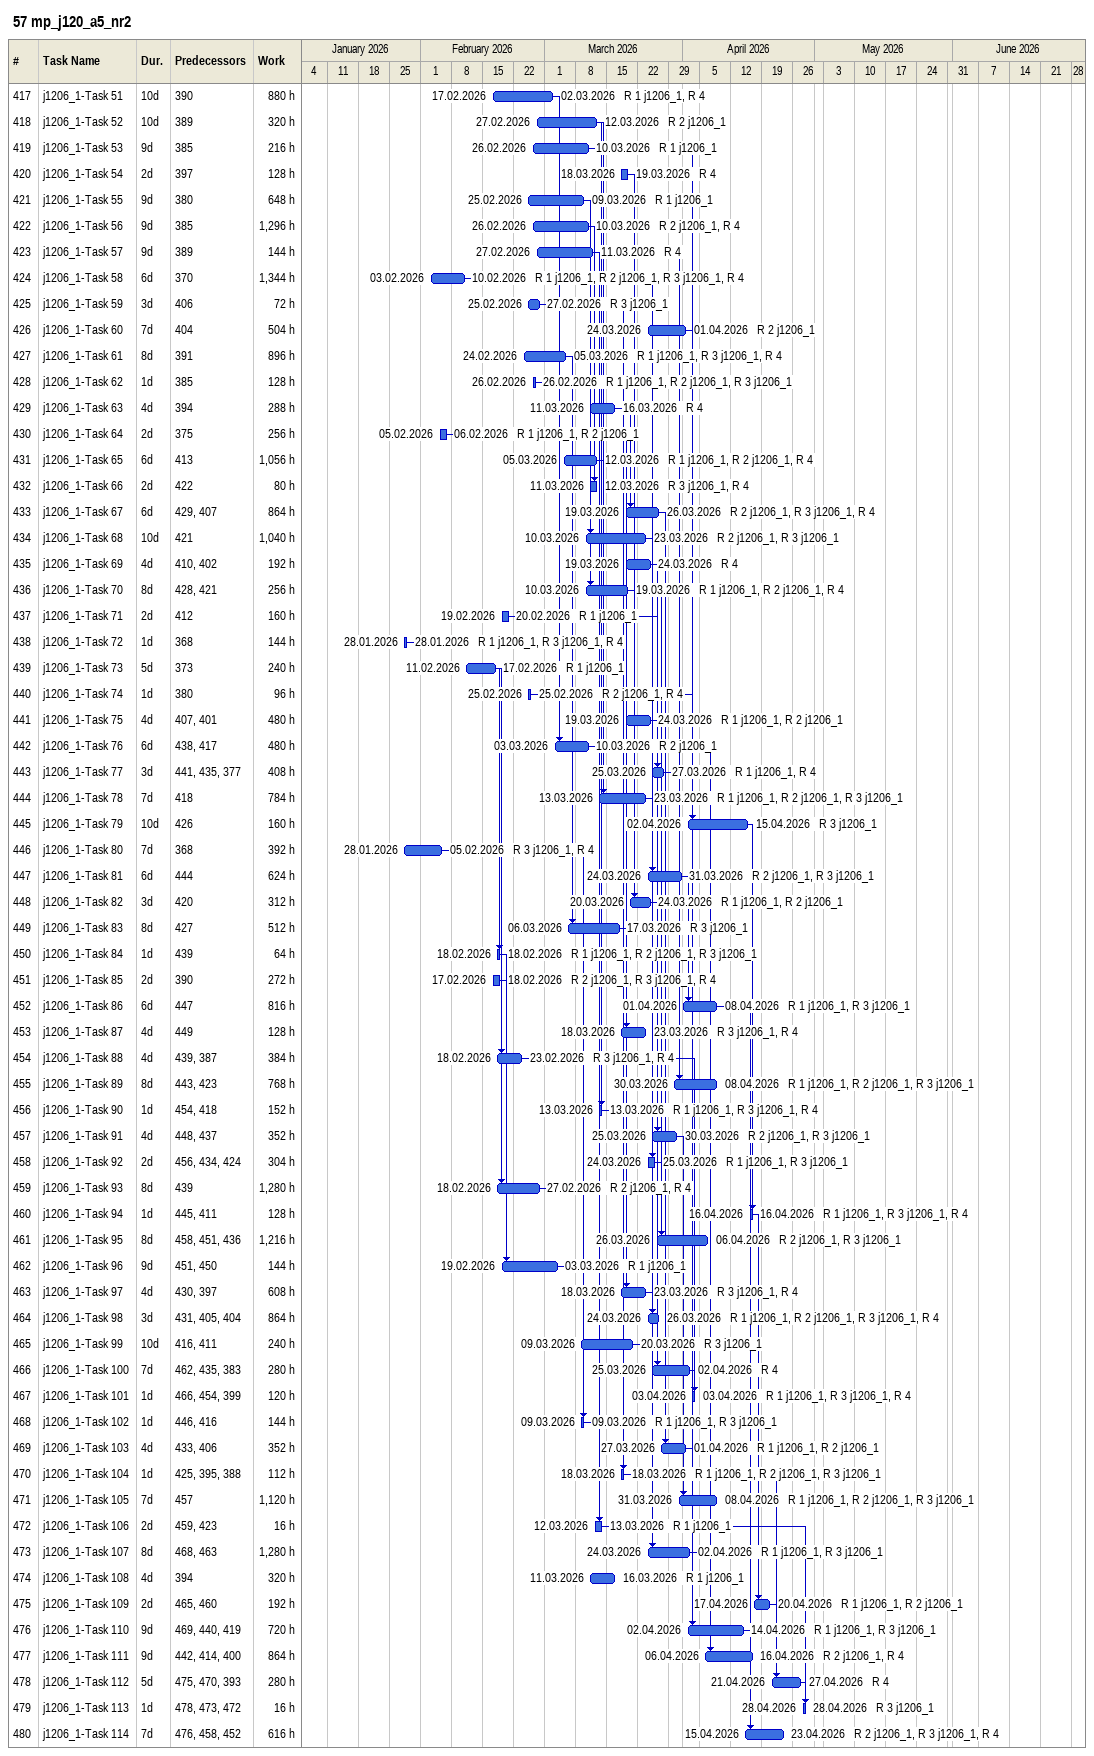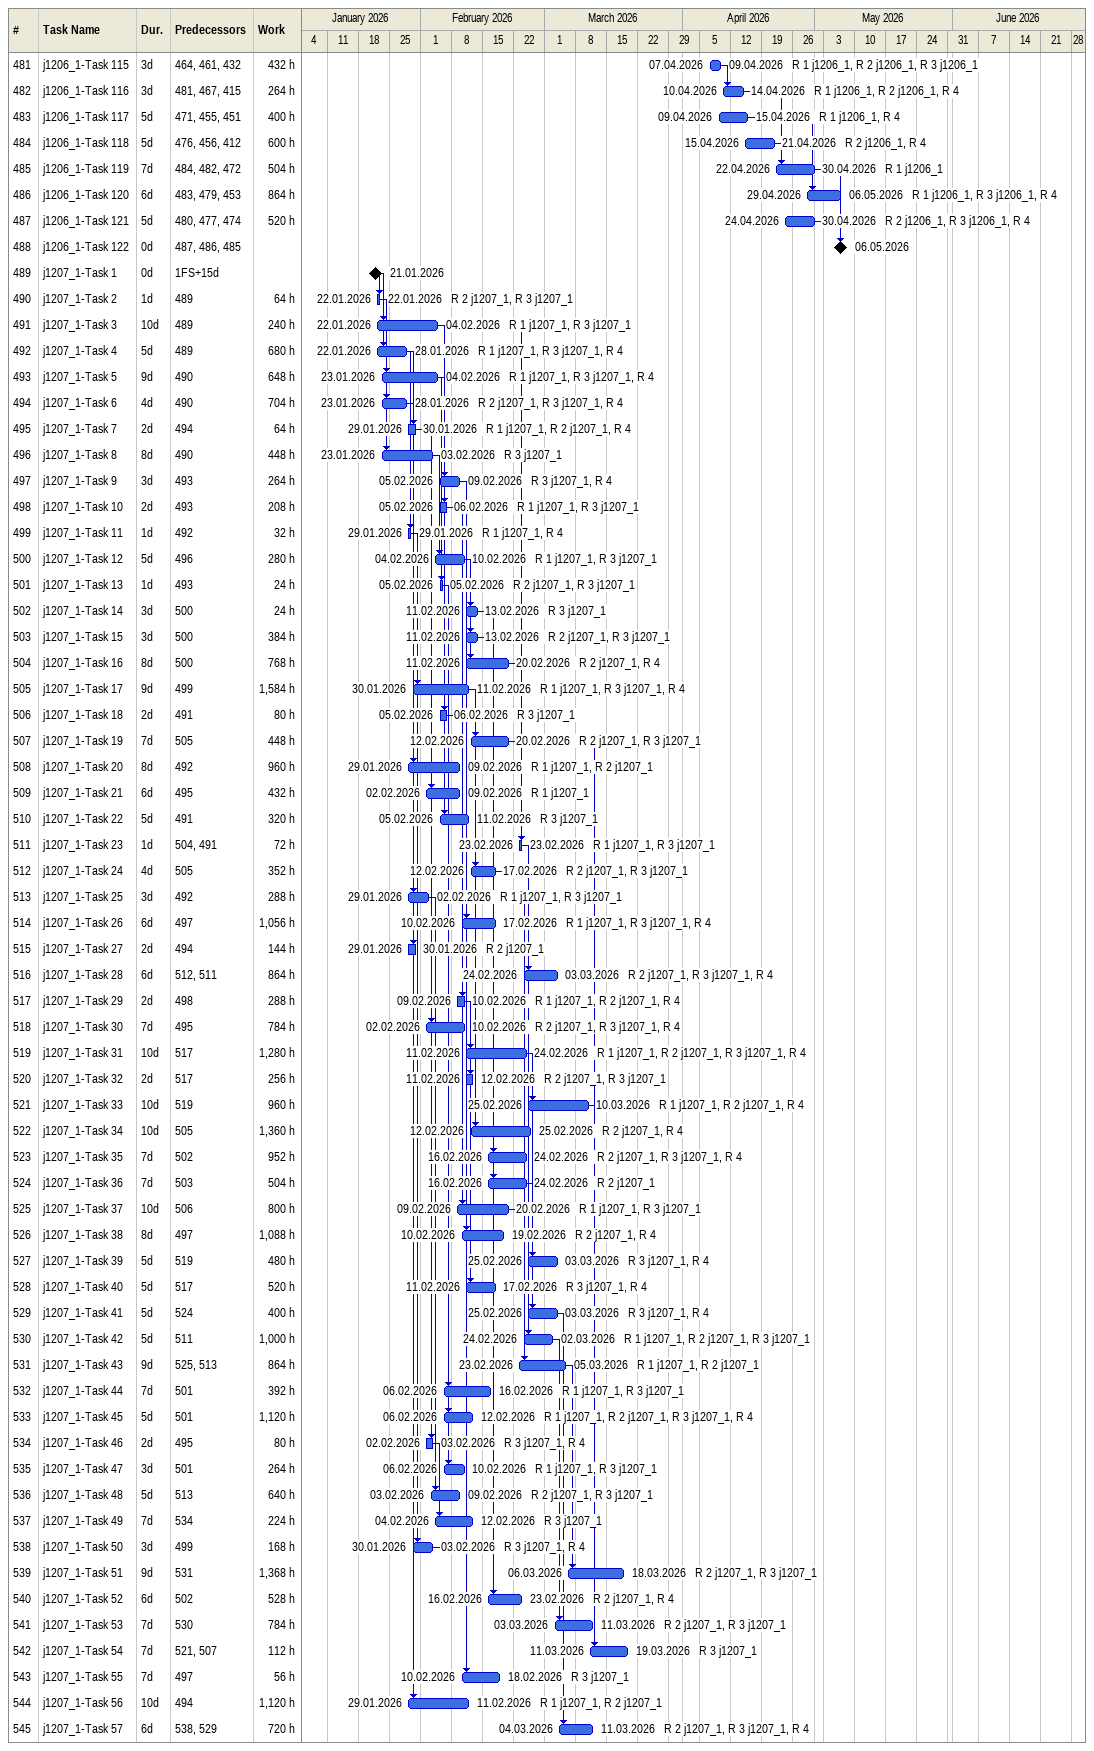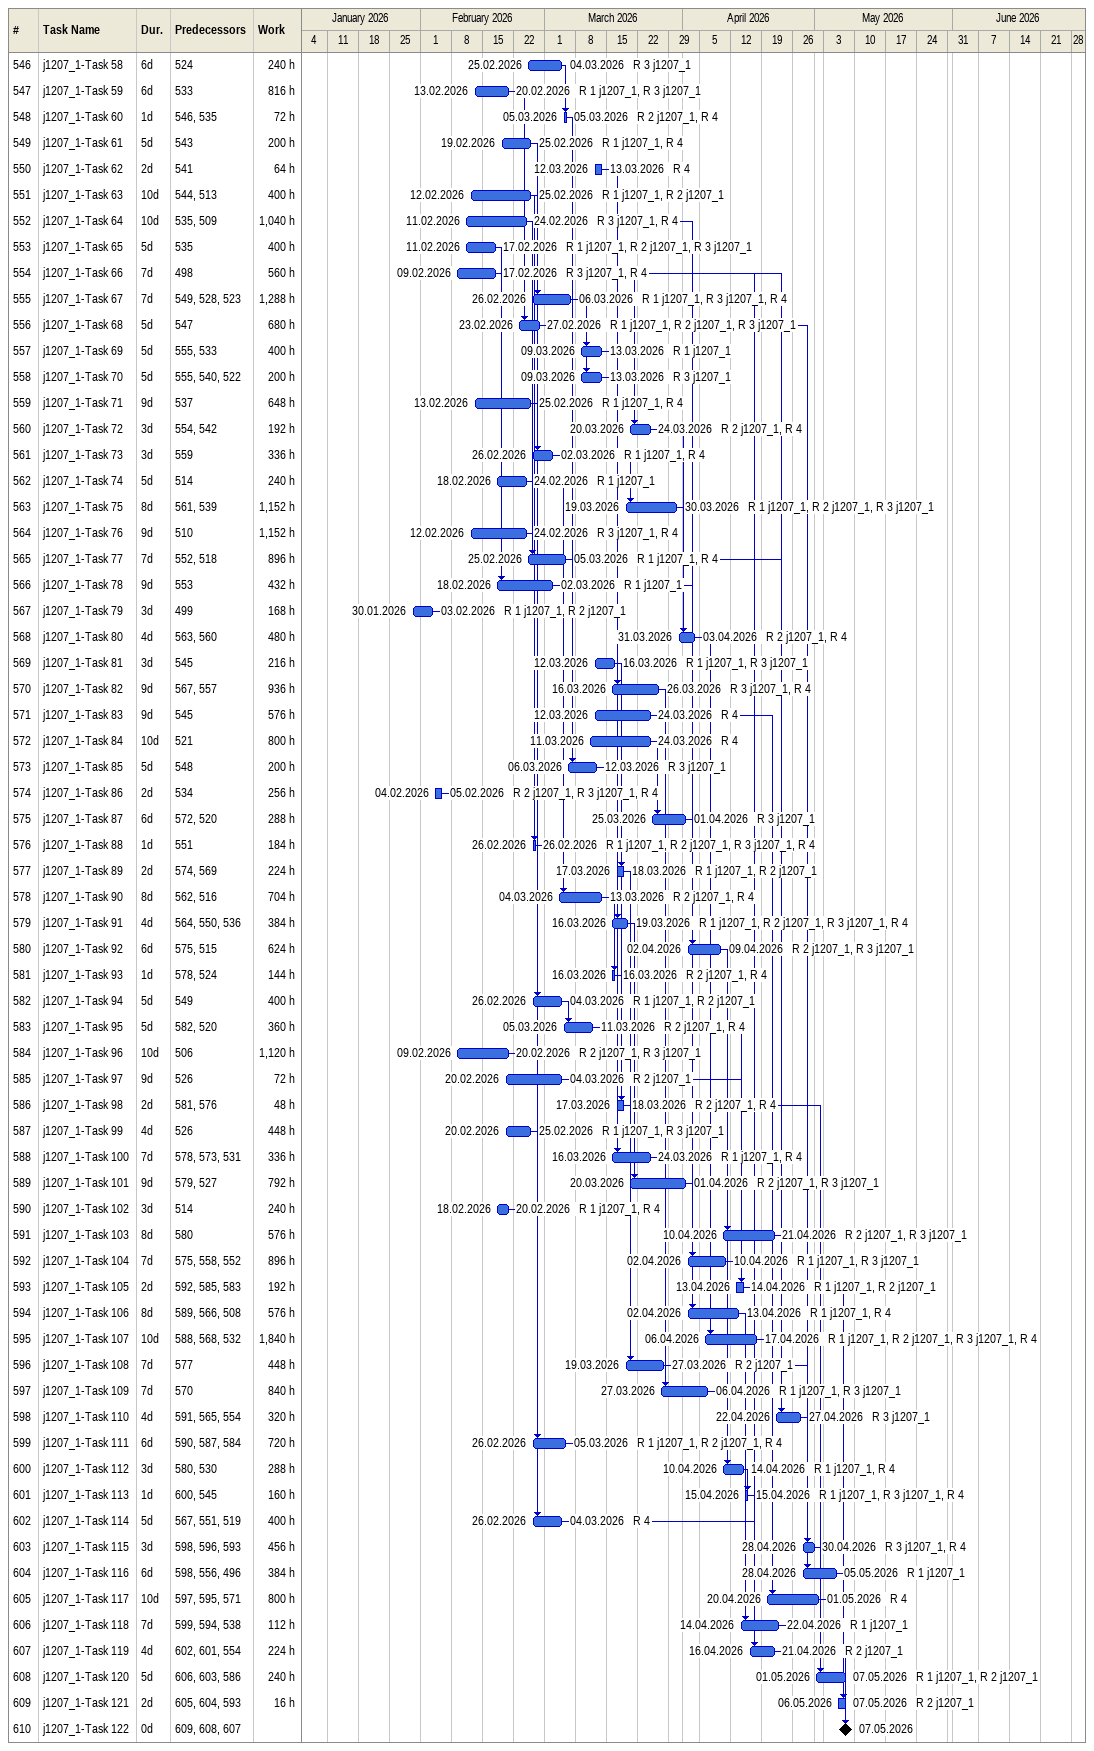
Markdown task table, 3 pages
57 mp_j120_a5_nr2

| ID | Task | Duration | Start | Finish | Predecessors | Resources | Work (h) |
|---|---|---|---|---|---|---|---|
| 417 | j1206_1-Task 51 | 10d | 2026-02-17 | 2026-03-02 | 390 | R 1 j1206_1, R 4 | 880 |
| 418 | j1206_1-Task 52 | 10d | 2026-02-27 | 2026-03-12 | 389 | R 2 j1206_1 | 320 |
| 419 | j1206_1-Task 53 | 9d | 2026-02-26 | 2026-03-10 | 385 | R 1 j1206_1 | 216 |
| 420 | j1206_1-Task 54 | 2d | 2026-03-18 | 2026-03-19 | 397 | R 4 | 128 |
| 421 | j1206_1-Task 55 | 9d | 2026-02-25 | 2026-03-09 | 380 | R 1 j1206_1 | 648 |
| 422 | j1206_1-Task 56 | 9d | 2026-02-26 | 2026-03-10 | 385 | R 2 j1206_1, R 4 | 1296 |
| 423 | j1206_1-Task 57 | 9d | 2026-02-27 | 2026-03-11 | 389 | R 4 | 144 |
| 424 | j1206_1-Task 58 | 6d | 2026-02-03 | 2026-02-10 | 370 | R 1 j1206_1, R 2 j1206_1, R 3 j1206_1, R 4 | 1344 |
| 425 | j1206_1-Task 59 | 3d | 2026-02-25 | 2026-02-27 | 406 | R 3 j1206_1 | 72 |
| 426 | j1206_1-Task 60 | 7d | 2026-03-24 | 2026-04-01 | 404 | R 2 j1206_1 | 504 |
| 427 | j1206_1-Task 61 | 8d | 2026-02-24 | 2026-03-05 | 391 | R 1 j1206_1, R 3 j1206_1, R 4 | 896 |
| 428 | j1206_1-Task 62 | 1d | 2026-02-26 | 2026-02-26 | 385 | R 1 j1206_1, R 2 j1206_1, R 3 j1206_1 | 128 |
| 429 | j1206_1-Task 63 | 4d | 2026-03-11 | 2026-03-16 | 394 | R 4 | 288 |
| 430 | j1206_1-Task 64 | 2d | 2026-02-05 | 2026-02-06 | 375 | R 1 j1206_1, R 2 j1206_1 | 256 |
| 431 | j1206_1-Task 65 | 6d | 2026-03-05 | 2026-03-12 | 413 | R 1 j1206_1, R 2 j1206_1, R 4 | 1056 |
| 432 | j1206_1-Task 66 | 2d | 2026-03-11 | 2026-03-12 | 422 | R 3 j1206_1, R 4 | 80 |
| 433 | j1206_1-Task 67 | 6d | 2026-03-19 | 2026-03-26 | 429, 407 | R 2 j1206_1, R 3 j1206_1, R 4 | 864 |
| 434 | j1206_1-Task 68 | 10d | 2026-03-10 | 2026-03-23 | 421 | R 2 j1206_1, R 3 j1206_1 | 1040 |
| 435 | j1206_1-Task 69 | 4d | 2026-03-19 | 2026-03-24 | 410, 402 | R 4 | 192 |
| 436 | j1206_1-Task 70 | 8d | 2026-03-10 | 2026-03-19 | 428, 421 | R 1 j1206_1, R 2 j1206_1, R 4 | 256 |
| 437 | j1206_1-Task 71 | 2d | 2026-02-19 | 2026-02-20 | 412 | R 1 j1206_1 | 160 |
| 438 | j1206_1-Task 72 | 1d | 2026-01-28 | 2026-01-28 | 368 | R 1 j1206_1, R 3 j1206_1, R 4 | 144 |
| 439 | j1206_1-Task 73 | 5d | 2026-02-11 | 2026-02-17 | 373 | R 1 j1206_1 | 240 |
| 440 | j1206_1-Task 74 | 1d | 2026-02-25 | 2026-02-25 | 380 | R 2 j1206_1, R 4 | 96 |
| 441 | j1206_1-Task 75 | 4d | 2026-03-19 | 2026-03-24 | 407, 401 | R 1 j1206_1, R 2 j1206_1 | 480 |
| 442 | j1206_1-Task 76 | 6d | 2026-03-03 | 2026-03-10 | 438, 417 | R 2 j1206_1 | 480 |
| 443 | j1206_1-Task 77 | 3d | 2026-03-25 | 2026-03-27 | 441, 435, 377 | R 1 j1206_1, R 4 | 408 |
| 444 | j1206_1-Task 78 | 7d | 2026-03-13 | 2026-03-23 | 418 | R 1 j1206_1, R 2 j1206_1, R 3 j1206_1 | 784 |
| 445 | j1206_1-Task 79 | 10d | 2026-04-02 | 2026-04-15 | 426 | R 3 j1206_1 | 160 |
| 446 | j1206_1-Task 80 | 7d | 2026-01-28 | 2026-02-05 | 368 | R 3 j1206_1, R 4 | 392 |
| 447 | j1206_1-Task 81 | 6d | 2026-03-24 | 2026-03-31 | 444 | R 2 j1206_1, R 3 j1206_1 | 624 |
| 448 | j1206_1-Task 82 | 3d | 2026-03-20 | 2026-03-24 | 420 | R 1 j1206_1, R 2 j1206_1 | 312 |
| 449 | j1206_1-Task 83 | 8d | 2026-03-06 | 2026-03-17 | 427 | R 3 j1206_1 | 512 |
| 450 | j1206_1-Task 84 | 1d | 2026-02-18 | 2026-02-18 | 439 | R 1 j1206_1, R 2 j1206_1, R 3 j1206_1 | 64 |
| 451 | j1206_1-Task 85 | 2d | 2026-02-17 | 2026-02-18 | 390 | R 2 j1206_1, R 3 j1206_1, R 4 | 272 |
| 452 | j1206_1-Task 86 | 6d | 2026-04-01 | 2026-04-08 | 447 | R 1 j1206_1, R 3 j1206_1 | 816 |
| 453 | j1206_1-Task 87 | 4d | 2026-03-18 | 2026-03-23 | 449 | R 3 j1206_1, R 4 | 128 |
| 454 | j1206_1-Task 88 | 4d | 2026-02-18 | 2026-02-23 | 439, 387 | R 3 j1206_1, R 4 | 384 |
| 455 | j1206_1-Task 89 | 8d | 2026-03-30 | 2026-04-08 | 443, 423 | R 1 j1206_1, R 2 j1206_1, R 3 j1206_1 | 768 |
| 456 | j1206_1-Task 90 | 1d | 2026-03-13 | 2026-03-13 | 454, 418 | R 1 j1206_1, R 3 j1206_1, R 4 | 152 |
| 457 | j1206_1-Task 91 | 4d | 2026-03-25 | 2026-03-30 | 448, 437 | R 2 j1206_1, R 3 j1206_1 | 352 |
| 458 | j1206_1-Task 92 | 2d | 2026-03-24 | 2026-03-25 | 456, 434, 424 | R 1 j1206_1, R 3 j1206_1 | 304 |
| 459 | j1206_1-Task 93 | 8d | 2026-02-18 | 2026-02-27 | 439 | R 2 j1206_1, R 4 | 1280 |
| 460 | j1206_1-Task 94 | 1d | 2026-04-16 | 2026-04-16 | 445, 411 | R 1 j1206_1, R 3 j1206_1, R 4 | 128 |
| 461 | j1206_1-Task 95 | 8d | 2026-03-26 | 2026-04-06 | 458, 451, 436 | R 2 j1206_1, R 3 j1206_1 | 1216 |
| 462 | j1206_1-Task 96 | 9d | 2026-02-19 | 2026-03-03 | 451, 450 | R 1 j1206_1 | 144 |
| 463 | j1206_1-Task 97 | 4d | 2026-03-18 | 2026-03-23 | 430, 397 | R 3 j1206_1, R 4 | 608 |
| 464 | j1206_1-Task 98 | 3d | 2026-03-24 | 2026-03-26 | 431, 405, 404 | R 1 j1206_1, R 2 j1206_1, R 3 j1206_1, R 4 | 864 |
| 465 | j1206_1-Task 99 | 10d | 2026-03-09 | 2026-03-20 | 416, 411 | R 3 j1206_1 | 240 |
| 466 | j1206_1-Task 100 | 7d | 2026-03-25 | 2026-04-02 | 462, 435, 383 | R 4 | 280 |
| 467 | j1206_1-Task 101 | 1d | 2026-04-03 | 2026-04-03 | 466, 454, 399 | R 1 j1206_1, R 3 j1206_1, R 4 | 120 |
| 468 | j1206_1-Task 102 | 1d | 2026-03-09 | 2026-03-09 | 446, 416 | R 1 j1206_1, R 3 j1206_1 | 144 |
| 469 | j1206_1-Task 103 | 4d | 2026-03-27 | 2026-04-01 | 433, 406 | R 1 j1206_1, R 2 j1206_1 | 352 |
| 470 | j1206_1-Task 104 | 1d | 2026-03-18 | 2026-03-18 | 425, 395, 388 | R 1 j1206_1, R 2 j1206_1, R 3 j1206_1 | 112 |
| 471 | j1206_1-Task 105 | 7d | 2026-03-31 | 2026-04-08 | 457 | R 1 j1206_1, R 2 j1206_1, R 3 j1206_1 | 1120 |
| 472 | j1206_1-Task 106 | 2d | 2026-03-12 | 2026-03-13 | 459, 423 | R 1 j1206_1 | 16 |
| 473 | j1206_1-Task 107 | 8d | 2026-03-24 | 2026-04-02 | 468, 463 | R 1 j1206_1, R 3 j1206_1 | 1280 |
| 474 | j1206_1-Task 108 | 4d | 2026-03-11 | 2026-03-16 | 394 | R 1 j1206_1 | 320 |
| 475 | j1206_1-Task 109 | 2d | 2026-04-17 | 2026-04-20 | 465, 460 | R 1 j1206_1, R 2 j1206_1 | 192 |
| 476 | j1206_1-Task 110 | 9d | 2026-04-02 | 2026-04-14 | 469, 440, 419 | R 1 j1206_1, R 3 j1206_1 | 720 |
| 477 | j1206_1-Task 111 | 9d | 2026-04-06 | 2026-04-16 | 442, 414, 400 | R 2 j1206_1, R 4 | 864 |
| 478 | j1206_1-Task 112 | 5d | 2026-04-21 | 2026-04-27 | 475, 470, 393 | R 4 | 280 |
| 479 | j1206_1-Task 113 | 1d | 2026-04-28 | 2026-04-28 | 478, 473, 472 | R 3 j1206_1 | 16 |
| 480 | j1206_1-Task 114 | 7d | 2026-04-15 | 2026-04-23 | 476, 458, 452 | R 2 j1206_1, R 3 j1206_1, R 4 | 616 |
| 481 | j1206_1-Task 115 | 3d | 2026-04-07 | 2026-04-09 | 464, 461, 432 | R 1 j1206_1, R 2 j1206_1, R 3 j1206_1 | 432 |
| 482 | j1206_1-Task 116 | 3d | 2026-04-10 | 2026-04-14 | 481, 467, 415 | R 1 j1206_1, R 2 j1206_1, R 4 | 264 |
| 483 | j1206_1-Task 117 | 5d | 2026-04-09 | 2026-04-15 | 471, 455, 451 | R 1 j1206_1, R 4 | 400 |
| 484 | j1206_1-Task 118 | 5d | 2026-04-15 | 2026-04-21 | 476, 456, 412 | R 2 j1206_1, R 4 | 600 |
| 485 | j1206_1-Task 119 | 7d | 2026-04-22 | 2026-04-30 | 484, 482, 472 | R 1 j1206_1 | 504 |
| 486 | j1206_1-Task 120 | 6d | 2026-04-29 | 2026-05-06 | 483, 479, 453 | R 1 j1206_1, R 3 j1206_1, R 4 | 864 |
| 487 | j1206_1-Task 121 | 5d | 2026-04-24 | 2026-04-30 | 480, 477, 474 | R 2 j1206_1, R 3 j1206_1, R 4 | 520 |
| 488 | j1206_1-Task 122 | 0d | 2026-05-06 | 2026-05-06 | 487, 486, 485 |  |  |
| 489 | j1207_1-Task 1 | 0d | 2026-01-21 | 2026-01-21 | 1FS+15d |  |  |
| 490 | j1207_1-Task 2 | 1d | 2026-01-22 | 2026-01-22 | 489 | R 2 j1207_1, R 3 j1207_1 | 64 |
| 491 | j1207_1-Task 3 | 10d | 2026-01-22 | 2026-02-04 | 489 | R 1 j1207_1, R 3 j1207_1 | 240 |
| 492 | j1207_1-Task 4 | 5d | 2026-01-22 | 2026-01-28 | 489 | R 1 j1207_1, R 3 j1207_1, R 4 | 680 |
| 493 | j1207_1-Task 5 | 9d | 2026-01-23 | 2026-02-04 | 490 | R 1 j1207_1, R 3 j1207_1, R 4 | 648 |
| 494 | j1207_1-Task 6 | 4d | 2026-01-23 | 2026-01-28 | 490 | R 2 j1207_1, R 3 j1207_1, R 4 | 704 |
| 495 | j1207_1-Task 7 | 2d | 2026-01-29 | 2026-01-30 | 494 | R 1 j1207_1, R 2 j1207_1, R 4 | 64 |
| 496 | j1207_1-Task 8 | 8d | 2026-01-23 | 2026-02-03 | 490 | R 3 j1207_1 | 448 |
| 497 | j1207_1-Task 9 | 3d | 2026-02-05 | 2026-02-09 | 493 | R 3 j1207_1, R 4 | 264 |
| 498 | j1207_1-Task 10 | 2d | 2026-02-05 | 2026-02-06 | 493 | R 1 j1207_1, R 3 j1207_1 | 208 |
| 499 | j1207_1-Task 11 | 1d | 2026-01-29 | 2026-01-29 | 492 | R 1 j1207_1, R 4 | 32 |
| 500 | j1207_1-Task 12 | 5d | 2026-02-04 | 2026-02-10 | 496 | R 1 j1207_1, R 3 j1207_1 | 280 |
| 501 | j1207_1-Task 13 | 1d | 2026-02-05 | 2026-02-05 | 493 | R 2 j1207_1, R 3 j1207_1 | 24 |
| 502 | j1207_1-Task 14 | 3d | 2026-02-11 | 2026-02-13 | 500 | R 3 j1207_1 | 24 |
| 503 | j1207_1-Task 15 | 3d | 2026-02-11 | 2026-02-13 | 500 | R 2 j1207_1, R 3 j1207_1 | 384 |
| 504 | j1207_1-Task 16 | 8d | 2026-02-11 | 2026-02-20 | 500 | R 2 j1207_1, R 4 | 768 |
| 505 | j1207_1-Task 17 | 9d | 2026-01-30 | 2026-02-11 | 499 | R 1 j1207_1, R 3 j1207_1, R 4 | 1584 |
| 506 | j1207_1-Task 18 | 2d | 2026-02-05 | 2026-02-06 | 491 | R 3 j1207_1 | 80 |
| 507 | j1207_1-Task 19 | 7d | 2026-02-12 | 2026-02-20 | 505 | R 2 j1207_1, R 3 j1207_1 | 448 |
| 508 | j1207_1-Task 20 | 8d | 2026-01-29 | 2026-02-09 | 492 | R 1 j1207_1, R 2 j1207_1 | 960 |
| 509 | j1207_1-Task 21 | 6d | 2026-02-02 | 2026-02-09 | 495 | R 1 j1207_1 | 432 |
| 510 | j1207_1-Task 22 | 5d | 2026-02-05 | 2026-02-11 | 491 | R 3 j1207_1 | 320 |
| 511 | j1207_1-Task 23 | 1d | 2026-02-23 | 2026-02-23 | 504, 491 | R 1 j1207_1, R 3 j1207_1 | 72 |
| 512 | j1207_1-Task 24 | 4d | 2026-02-12 | 2026-02-17 | 505 | R 2 j1207_1, R 3 j1207_1 | 352 |
| 513 | j1207_1-Task 25 | 3d | 2026-01-29 | 2026-02-02 | 492 | R 1 j1207_1, R 3 j1207_1 | 288 |
| 514 | j1207_1-Task 26 | 6d | 2026-02-10 | 2026-02-17 | 497 | R 1 j1207_1, R 3 j1207_1, R 4 | 1056 |
| 515 | j1207_1-Task 27 | 2d | 2026-01-29 | 2026-01-30 | 494 | R 2 j1207_1 | 144 |
| 516 | j1207_1-Task 28 | 6d | 2026-02-24 | 2026-03-03 | 512, 511 | R 2 j1207_1, R 3 j1207_1, R 4 | 864 |
| 517 | j1207_1-Task 29 | 2d | 2026-02-09 | 2026-02-10 | 498 | R 1 j1207_1, R 2 j1207_1, R 4 | 288 |
| 518 | j1207_1-Task 30 | 7d | 2026-02-02 | 2026-02-10 | 495 | R 2 j1207_1, R 3 j1207_1, R 4 | 784 |
| 519 | j1207_1-Task 31 | 10d | 2026-02-11 | 2026-02-24 | 517 | R 1 j1207_1, R 2 j1207_1, R 3 j1207_1, R 4 | 1280 |
| 520 | j1207_1-Task 32 | 2d | 2026-02-11 | 2026-02-12 | 517 | R 2 j1207_1, R 3 j1207_1 | 256 |
| 521 | j1207_1-Task 33 | 10d | 2026-02-25 | 2026-03-10 | 519 | R 1 j1207_1, R 2 j1207_1, R 4 | 960 |
| 522 | j1207_1-Task 34 | 10d | 2026-02-12 | 2026-02-25 | 505 | R 2 j1207_1, R 4 | 1360 |
| 523 | j1207_1-Task 35 | 7d | 2026-02-16 | 2026-02-24 | 502 | R 2 j1207_1, R 3 j1207_1, R 4 | 952 |
| 524 | j1207_1-Task 36 | 7d | 2026-02-16 | 2026-02-24 | 503 | R 2 j1207_1 | 504 |
| 525 | j1207_1-Task 37 | 10d | 2026-02-09 | 2026-02-20 | 506 | R 1 j1207_1, R 3 j1207_1 | 800 |
| 526 | j1207_1-Task 38 | 8d | 2026-02-10 | 2026-02-19 | 497 | R 2 j1207_1, R 4 | 1088 |
| 527 | j1207_1-Task 39 | 5d | 2026-02-25 | 2026-03-03 | 519 | R 3 j1207_1, R 4 | 480 |
| 528 | j1207_1-Task 40 | 5d | 2026-02-11 | 2026-02-17 | 517 | R 3 j1207_1, R 4 | 520 |
| 529 | j1207_1-Task 41 | 5d | 2026-02-25 | 2026-03-03 | 524 | R 3 j1207_1, R 4 | 400 |
| 530 | j1207_1-Task 42 | 5d | 2026-02-24 | 2026-03-02 | 511 | R 1 j1207_1, R 2 j1207_1, R 3 j1207_1 | 1000 |
| 531 | j1207_1-Task 43 | 9d | 2026-02-23 | 2026-03-05 | 525, 513 | R 1 j1207_1, R 2 j1207_1 | 864 |
| 532 | j1207_1-Task 44 | 7d | 2026-02-06 | 2026-02-16 | 501 | R 1 j1207_1, R 3 j1207_1 | 392 |
| 533 | j1207_1-Task 45 | 5d | 2026-02-06 | 2026-02-12 | 501 | R 1 j1207_1, R 2 j1207_1, R 3 j1207_1, R 4 | 1120 |
| 534 | j1207_1-Task 46 | 2d | 2026-02-02 | 2026-02-03 | 495 | R 3 j1207_1, R 4 | 80 |
| 535 | j1207_1-Task 47 | 3d | 2026-02-06 | 2026-02-10 | 501 | R 1 j1207_1, R 3 j1207_1 | 264 |
| 536 | j1207_1-Task 48 | 5d | 2026-02-03 | 2026-02-09 | 513 | R 2 j1207_1, R 3 j1207_1 | 640 |
| 537 | j1207_1-Task 49 | 7d | 2026-02-04 | 2026-02-12 | 534 | R 3 j1207_1 | 224 |
| 538 | j1207_1-Task 50 | 3d | 2026-01-30 | 2026-02-03 | 499 | R 3 j1207_1, R 4 | 168 |
| 539 | j1207_1-Task 51 | 9d | 2026-03-06 | 2026-03-18 | 531 | R 2 j1207_1, R 3 j1207_1 | 1368 |
| 540 | j1207_1-Task 52 | 6d | 2026-02-16 | 2026-02-23 | 502 | R 2 j1207_1, R 4 | 528 |
| 541 | j1207_1-Task 53 | 7d | 2026-03-03 | 2026-03-11 | 530 | R 2 j1207_1, R 3 j1207_1 | 784 |
| 542 | j1207_1-Task 54 | 7d | 2026-03-11 | 2026-03-19 | 521, 507 | R 3 j1207_1 | 112 |
| 543 | j1207_1-Task 55 | 7d | 2026-02-10 | 2026-02-18 | 497 | R 3 j1207_1 | 56 |
| 544 | j1207_1-Task 56 | 10d | 2026-01-29 | 2026-02-11 | 494 | R 1 j1207_1, R 2 j1207_1 | 1120 |
| 545 | j1207_1-Task 57 | 6d | 2026-03-04 | 2026-03-11 | 538, 529 | R 2 j1207_1, R 3 j1207_1, R 4 | 720 |
| 546 | j1207_1-Task 58 | 6d | 2026-02-25 | 2026-03-04 | 524 | R 3 j1207_1 | 240 |
| 547 | j1207_1-Task 59 | 6d | 2026-02-13 | 2026-02-20 | 533 | R 1 j1207_1, R 3 j1207_1 | 816 |
| 548 | j1207_1-Task 60 | 1d | 2026-03-05 | 2026-03-05 | 546, 535 | R 2 j1207_1, R 4 | 72 |
| 549 | j1207_1-Task 61 | 5d | 2026-02-19 | 2026-02-25 | 543 | R 1 j1207_1, R 4 | 200 |
| 550 | j1207_1-Task 62 | 2d | 2026-03-12 | 2026-03-13 | 541 | R 4 | 64 |
| 551 | j1207_1-Task 63 | 10d | 2026-02-12 | 2026-02-25 | 544, 513 | R 1 j1207_1, R 2 j1207_1 | 400 |
| 552 | j1207_1-Task 64 | 10d | 2026-02-11 | 2026-02-24 | 535, 509 | R 3 j1207_1, R 4 | 1040 |
| 553 | j1207_1-Task 65 | 5d | 2026-02-11 | 2026-02-17 | 535 | R 1 j1207_1, R 2 j1207_1, R 3 j1207_1 | 400 |
| 554 | j1207_1-Task 66 | 7d | 2026-02-09 | 2026-02-17 | 498 | R 3 j1207_1, R 4 | 560 |
| 555 | j1207_1-Task 67 | 7d | 2026-02-26 | 2026-03-06 | 549, 528, 523 | R 1 j1207_1, R 3 j1207_1, R 4 | 1288 |
| 556 | j1207_1-Task 68 | 5d | 2026-02-23 | 2026-02-27 | 547 | R 1 j1207_1, R 2 j1207_1, R 3 j1207_1 | 680 |
| 557 | j1207_1-Task 69 | 5d | 2026-03-09 | 2026-03-13 | 555, 533 | R 1 j1207_1 | 400 |
| 558 | j1207_1-Task 70 | 5d | 2026-03-09 | 2026-03-13 | 555, 540, 522 | R 3 j1207_1 | 200 |
| 559 | j1207_1-Task 71 | 9d | 2026-02-13 | 2026-02-25 | 537 | R 1 j1207_1, R 4 | 648 |
| 560 | j1207_1-Task 72 | 3d | 2026-03-20 | 2026-03-24 | 554, 542 | R 2 j1207_1, R 4 | 192 |
| 561 | j1207_1-Task 73 | 3d | 2026-02-26 | 2026-03-02 | 559 | R 1 j1207_1, R 4 | 336 |
| 562 | j1207_1-Task 74 | 5d | 2026-02-18 | 2026-02-24 | 514 | R 1 j1207_1 | 240 |
| 563 | j1207_1-Task 75 | 8d | 2026-03-19 | 2026-03-30 | 561, 539 | R 1 j1207_1, R 2 j1207_1, R 3 j1207_1 | 1152 |
| 564 | j1207_1-Task 76 | 9d | 2026-02-12 | 2026-02-24 | 510 | R 3 j1207_1, R 4 | 1152 |
| 565 | j1207_1-Task 77 | 7d | 2026-02-25 | 2026-03-05 | 552, 518 | R 1 j1207_1, R 4 | 896 |
| 566 | j1207_1-Task 78 | 9d | 2026-02-18 | 2026-03-02 | 553 | R 1 j1207_1 | 432 |
| 567 | j1207_1-Task 79 | 3d | 2026-01-30 | 2026-02-03 | 499 | R 1 j1207_1, R 2 j1207_1 | 168 |
| 568 | j1207_1-Task 80 | 4d | 2026-03-31 | 2026-04-03 | 563, 560 | R 2 j1207_1, R 4 | 480 |
| 569 | j1207_1-Task 81 | 3d | 2026-03-12 | 2026-03-16 | 545 | R 1 j1207_1, R 3 j1207_1 | 216 |
| 570 | j1207_1-Task 82 | 9d | 2026-03-16 | 2026-03-26 | 567, 557 | R 3 j1207_1, R 4 | 936 |
| 571 | j1207_1-Task 83 | 9d | 2026-03-12 | 2026-03-24 | 545 | R 4 | 576 |
| 572 | j1207_1-Task 84 | 10d | 2026-03-11 | 2026-03-24 | 521 | R 4 | 800 |
| 573 | j1207_1-Task 85 | 5d | 2026-03-06 | 2026-03-12 | 548 | R 3 j1207_1 | 200 |
| 574 | j1207_1-Task 86 | 2d | 2026-02-04 | 2026-02-05 | 534 | R 2 j1207_1, R 3 j1207_1, R 4 | 256 |
| 575 | j1207_1-Task 87 | 6d | 2026-03-25 | 2026-04-01 | 572, 520 | R 3 j1207_1 | 288 |
| 576 | j1207_1-Task 88 | 1d | 2026-02-26 | 2026-02-26 | 551 | R 1 j1207_1, R 2 j1207_1, R 3 j1207_1, R 4 | 184 |
| 577 | j1207_1-Task 89 | 2d | 2026-03-17 | 2026-03-18 | 574, 569 | R 1 j1207_1, R 2 j1207_1 | 224 |
| 578 | j1207_1-Task 90 | 8d | 2026-03-04 | 2026-03-13 | 562, 516 | R 2 j1207_1, R 4 | 704 |
| 579 | j1207_1-Task 91 | 4d | 2026-03-16 | 2026-03-19 | 564, 550, 536 | R 1 j1207_1, R 2 j1207_1, R 3 j1207_1, R 4 | 384 |
| 580 | j1207_1-Task 92 | 6d | 2026-04-02 | 2026-04-09 | 575, 515 | R 2 j1207_1, R 3 j1207_1 | 624 |
| 581 | j1207_1-Task 93 | 1d | 2026-03-16 | 2026-03-16 | 578, 524 | R 2 j1207_1, R 4 | 144 |
| 582 | j1207_1-Task 94 | 5d | 2026-02-26 | 2026-03-04 | 549 | R 1 j1207_1, R 2 j1207_1 | 400 |
| 583 | j1207_1-Task 95 | 5d | 2026-03-05 | 2026-03-11 | 582, 520 | R 2 j1207_1, R 4 | 360 |
| 584 | j1207_1-Task 96 | 10d | 2026-02-09 | 2026-02-20 | 506 | R 2 j1207_1, R 3 j1207_1 | 1120 |
| 585 | j1207_1-Task 97 | 9d | 2026-02-20 | 2026-03-04 | 526 | R 2 j1207_1 | 72 |
| 586 | j1207_1-Task 98 | 2d | 2026-03-17 | 2026-03-18 | 581, 576 | R 2 j1207_1, R 4 | 48 |
| 587 | j1207_1-Task 99 | 4d | 2026-02-20 | 2026-02-25 | 526 | R 1 j1207_1, R 3 j1207_1 | 448 |
| 588 | j1207_1-Task 100 | 7d | 2026-03-16 | 2026-03-24 | 578, 573, 531 | R 1 j1207_1, R 4 | 336 |
| 589 | j1207_1-Task 101 | 9d | 2026-03-20 | 2026-04-01 | 579, 527 | R 2 j1207_1, R 3 j1207_1 | 792 |
| 590 | j1207_1-Task 102 | 3d | 2026-02-18 | 2026-02-20 | 514 | R 1 j1207_1, R 4 | 240 |
| 591 | j1207_1-Task 103 | 8d | 2026-04-10 | 2026-04-21 | 580 | R 2 j1207_1, R 3 j1207_1 | 576 |
| 592 | j1207_1-Task 104 | 7d | 2026-04-02 | 2026-04-10 | 575, 558, 552 | R 1 j1207_1, R 3 j1207_1 | 896 |
| 593 | j1207_1-Task 105 | 2d | 2026-04-13 | 2026-04-14 | 592, 585, 583 | R 1 j1207_1, R 2 j1207_1 | 192 |
| 594 | j1207_1-Task 106 | 8d | 2026-04-02 | 2026-04-13 | 589, 566, 508 | R 1 j1207_1, R 4 | 576 |
| 595 | j1207_1-Task 107 | 10d | 2026-04-06 | 2026-04-17 | 588, 568, 532 | R 1 j1207_1, R 2 j1207_1, R 3 j1207_1, R 4 | 1840 |
| 596 | j1207_1-Task 108 | 7d | 2026-03-19 | 2026-03-27 | 577 | R 2 j1207_1 | 448 |
| 597 | j1207_1-Task 109 | 7d | 2026-03-27 | 2026-04-06 | 570 | R 1 j1207_1, R 3 j1207_1 | 840 |
| 598 | j1207_1-Task 110 | 4d | 2026-04-22 | 2026-04-27 | 591, 565, 554 | R 3 j1207_1 | 320 |
| 599 | j1207_1-Task 111 | 6d | 2026-02-26 | 2026-03-05 | 590, 587, 584 | R 1 j1207_1, R 2 j1207_1, R 4 | 720 |
| 600 | j1207_1-Task 112 | 3d | 2026-04-10 | 2026-04-14 | 580, 530 | R 1 j1207_1, R 4 | 288 |
| 601 | j1207_1-Task 113 | 1d | 2026-04-15 | 2026-04-15 | 600, 545 | R 1 j1207_1, R 3 j1207_1, R 4 | 160 |
| 602 | j1207_1-Task 114 | 5d | 2026-02-26 | 2026-03-04 | 567, 551, 519 | R 4 | 400 |
| 603 | j1207_1-Task 115 | 3d | 2026-04-28 | 2026-04-30 | 598, 596, 593 | R 3 j1207_1, R 4 | 456 |
| 604 | j1207_1-Task 116 | 6d | 2026-04-28 | 2026-05-05 | 598, 556, 496 | R 1 j1207_1 | 384 |
| 605 | j1207_1-Task 117 | 10d | 2026-04-20 | 2026-05-01 | 597, 595, 571 | R 4 | 800 |
| 606 | j1207_1-Task 118 | 7d | 2026-04-14 | 2026-04-22 | 599, 594, 538 | R 1 j1207_1 | 112 |
| 607 | j1207_1-Task 119 | 4d | 2026-04-16 | 2026-04-21 | 602, 601, 554 | R 2 j1207_1 | 224 |
| 608 | j1207_1-Task 120 | 5d | 2026-05-01 | 2026-05-07 | 606, 603, 586 | R 1 j1207_1, R 2 j1207_1 | 240 |
| 609 | j1207_1-Task 121 | 2d | 2026-05-06 | 2026-05-07 | 605, 604, 593 | R 2 j1207_1 | 16 |
| 610 | j1207_1-Task 122 | 0d | 2026-05-07 | 2026-05-07 | 609, 608, 607 |  |  |
